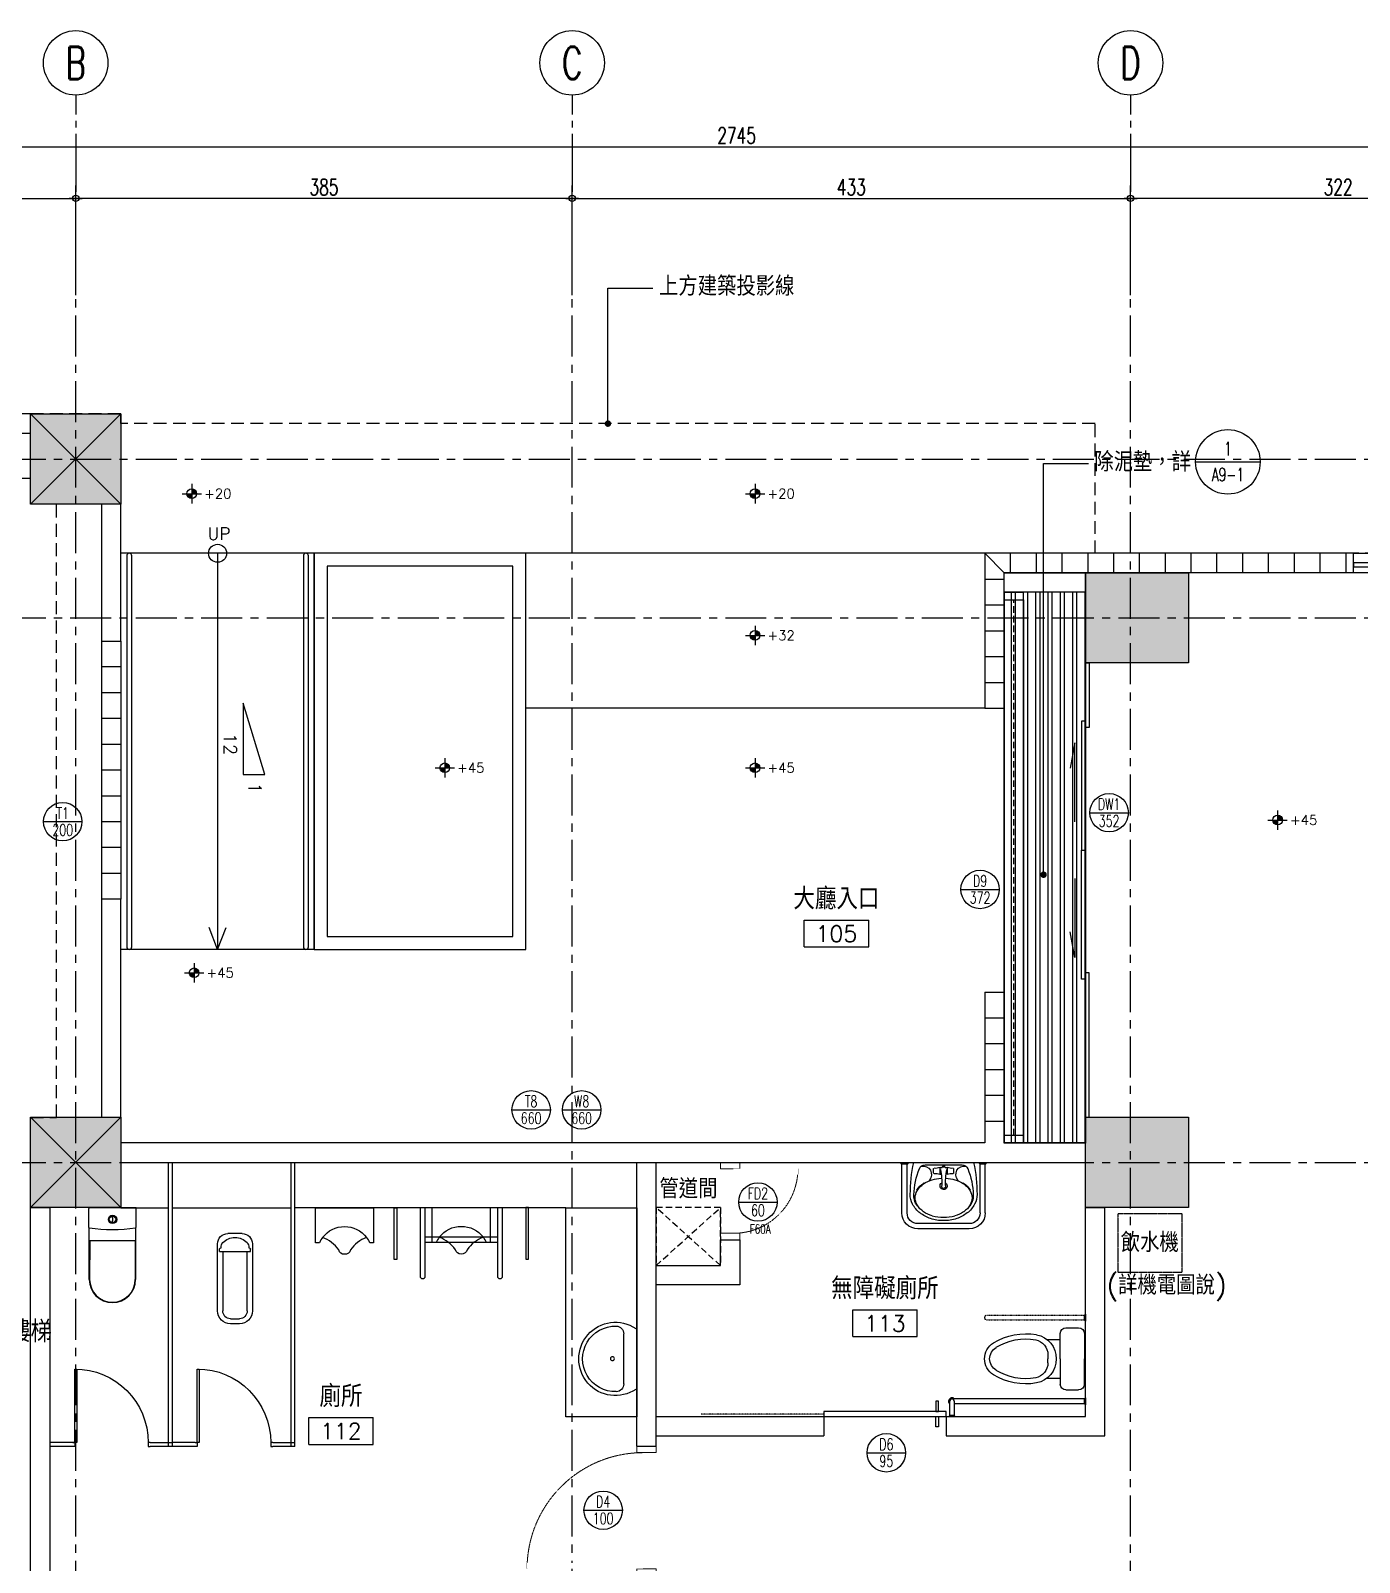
# Model space of a CAD drawing. Header units: millimetres. Extents: x -336 to 3195, y -197 to 2037.
# Drawn here: x 825 to 1855, y 850 to 2037 of the extents above; entities that cross this region are included whole.
import ezdxf
from ezdxf.enums import TextEntityAlignment as Align

# ---------------------------------------------------------------- set-up
doc = ezdxf.new("R2010")
doc.units = ezdxf.units.MM
doc.set_wipeout_variables(frame=1)
for name, pattern in [('1', [0.375, 0.25, -0.125]), ('CENTER', [50.8, 31.75, -6.35, 6.35, -6.35]), ('DASHED', [0.75, 0.5, -0.25]), ('HIDDEN', [0.375, 0.25, -0.125])]:
    doc.linetypes.add(name, pattern=pattern)
for name, color, linetype in [('0-50', 7, 'Continuous'), ('COR', 1, 'Continuous'), ('DIM', 9, 'Continuous'), ('DIM(高程)-50', 2, 'Continuous'), ('DIM1', 3, 'Continuous'), ('GRID', 8, 'CENTER'), ('HATCH', 253, 'Continuous'), ('HATCH_COL', 253, 'Continuous'), ('HID', 5, 'HIDDEN'), ('OPEN', 4, 'Continuous'), ('OTHER', 4, 'Continuous'), ('S-DOOR', 4, 'Continuous'), ('STAIR', 4, 'Continuous'), ('TEXT', 4, 'Continuous'), ('TEXT-50', 3, 'Continuous'), ('TOIL', 6, 'Continuous'), ('WALL', 2, 'Continuous'), ('WALL3', 4, 'Continuous'), ('空間名稱-50', 3, 'Continuous'), ('窗編文字', 11, 'Continuous')]:
    doc.layers.add(name, color=color, linetype=linetype)
doc.layers.add('A-DOOR', color=2, linetype='Continuous', lineweight=9)
doc.styles.add('AEH', font='romans', dxfattribs={"width": 0.67, "bigfont": 'china'})
doc.styles.add('C1', font='simplex.shx', dxfattribs={"width": 0.7, "bigfont": 'chineset.shx'})
doc.styles.add('CHINA', font='SIMPLEX.shx', dxfattribs={"width": 0.8, "bigfont": 'chineset.shx'})
doc.styles.add('CHINESET', font='simplex.shx', dxfattribs={"bigfont": 'CHINESET.shx'})
doc.styles.get("Standard").update_dxf_attribs({"font": 'arial.ttf'})
doc.styles.add('尺寸', font='simplex.shx', dxfattribs={"width": 0.8, "bigfont": 'china.shx'})
doc.dimstyles.new('DIMCC-50', dxfattribs={"dimscale": 50, "dimtxt": 0.25, "dimasz": 0.1, "dimexe": 0.1, "dimexo": 0.1, "dimgap": 0.05, "dimtad": 1, "dimrnd": 1e-05, "dimdsep": 46, "dimtxsty": 'C1', "dimblk1": 'Cir', "dimblk2": 'Cir', "dimsah": 1, "dimcen": 0.5, "dimclrd": 256, "dimclre": 256, "dimclrt": 2, "dimadec": 0, "dimazin": 0, "dimtfac": 1, "dimtix": 1, "dimtmove": 2, "dimatfit": 3, "dimldrblk": 'DOT', "dimfxl": 1, "dimtolj": 1, "dimtzin": 0, "dimarcsym": 0})

# ---------------------------------------------------------------- blocks, each defined once
blk = doc.blocks.new('_LCol001U')
for p, q in [((0, 1.5), (0, 1.2)), ((0, 1.1), (0, 1)), ((0, 0.9), (0, 0))]:
    blk.add_line(p, q)
blk.add_circle((0, 2), 0.5)
at = {"style": 'C1', "width": 0.7}
blk.add_attdef('GRID', text='', height=0.5, dxfattribs=at).set_placement((0, 2), align=Align.MIDDLE)
blk = doc.blocks.new('Cir')
blk.add_line((-1, 0), (1, 0))
blk.add_circle((0, 0), 0.5)
blk = doc.blocks.new('*D30')
at = {"layer": 'DefPoints', "color": 0, "transparency": 16777216}
for p in [(860, 202.1), (0, 122.1), (860, 122.1)]:
    blk.add_point(p, dxfattribs=at)
at = {"layer": 'DIM1', "lineweight": -2, "transparency": 16777216}
for p, q in [((0, 127.1), (0, 207.1)), ((5, 202.1), (855, 202.1)), ((860, 127.1), (860, 207.1))]:
    blk.add_line(p, q, dxfattribs=at)
at = {"layer": 'DIM1', "lineweight": -2, "transparency": 16777216, "xscale": 5, "yscale": 5, "zscale": 5, "rotation": 180}
blk.add_blockref('Cir', (0, 202.1), dxfattribs=at)
at = {"layer": 'DIM1', "lineweight": -2, "transparency": 16777216, "xscale": 5, "yscale": 5, "zscale": 5}
blk.add_blockref('Cir', (860, 202.1), dxfattribs=at)
at = {"layer": 'DIM1', "color": 2, "transparency": 16777216, "insert": (430, 210.8), "char_height": 12.5, "attachment_point": 5, "style": 'C1'}
blk.add_mtext('\\A1;860', dxfattribs=at)
blk = doc.blocks.new('_Dot')
at = {"color": 0, "linetype": 'ByBlock', "lineweight": -2}
blk.add_line((-0.5, 0), (-1, 0), dxfattribs=at)
at = {"color": 0, "linetype": 'ByBlock', "const_width": 0.5}
blk.add_lwpolyline([(-0.25, 0, 1), (0.25, 0, 1)], format="xyb", close=True, dxfattribs=at)
blk = doc.blocks.new('*D31')
at = {"layer": 'DefPoints', "color": 0, "transparency": 16777216}
for p in [(860, 202.1), (860, 122.1), (1245, 122.1)]:
    blk.add_point(p, dxfattribs=at)
at = {"layer": 'DIM1', "lineweight": -2, "transparency": 16777216}
for p, q in [((860, 127.1), (860, 207.1)), ((1240, 202.1), (865, 202.1)), ((1245, 127.1), (1245, 207.1))]:
    blk.add_line(p, q, dxfattribs=at)
at = {"layer": 'DIM1', "lineweight": -2, "transparency": 16777216, "xscale": 5, "yscale": 5, "zscale": 5}
for p, rotation in [((860, 202.1), 179.9999999999989), ((1245, 202.1), 359.9999999999989)]:
    blk.add_blockref('Cir', p, dxfattribs=dict(at, rotation=rotation))
at = {"layer": 'DIM1', "color": 2, "transparency": 16777216, "insert": (1052.5, 210.8), "char_height": 12.5, "attachment_point": 5, "style": 'C1'}
blk.add_mtext('\\A1;385', dxfattribs=at)
blk = doc.blocks.new('*D32')
at = {"layer": 'DefPoints', "color": 0, "transparency": 16777216}
for p in [(1678, 202.1), (1245, 122.1), (1678, 122.1)]:
    blk.add_point(p, dxfattribs=at)
at = {"layer": 'DIM1', "lineweight": -2, "transparency": 16777216}
for p, q in [((1245, 127.1), (1245, 207.1)), ((1250, 202.1), (1673, 202.1)), ((1678, 127.1), (1678, 207.1))]:
    blk.add_line(p, q, dxfattribs=at)
at = {"layer": 'DIM1', "lineweight": -2, "transparency": 16777216, "xscale": 5, "yscale": 5, "zscale": 5, "rotation": 180}
blk.add_blockref('Cir', (1245, 202.1), dxfattribs=at)
at = {"layer": 'DIM1', "lineweight": -2, "transparency": 16777216, "xscale": 5, "yscale": 5, "zscale": 5}
blk.add_blockref('Cir', (1678, 202.1), dxfattribs=at)
at = {"layer": 'DIM1', "color": 2, "transparency": 16777216, "insert": (1461.5, 210.8), "char_height": 12.5, "attachment_point": 5, "style": 'C1'}
blk.add_mtext('\\A1;433', dxfattribs=at)
blk = doc.blocks.new('*D33')
at = {"layer": 'DefPoints', "color": 0, "transparency": 16777216}
for p in [(1678, 202.1), (1678, 122.1), (2000, 122.1)]:
    blk.add_point(p, dxfattribs=at)
at = {"layer": 'DIM1', "lineweight": -2, "transparency": 16777216}
for p, q in [((1678, 127.1), (1678, 207.1)), ((1995, 202.1), (1683, 202.1)), ((2000, 127.1), (2000, 207.1))]:
    blk.add_line(p, q, dxfattribs=at)
at = {"layer": 'DIM1', "lineweight": -2, "transparency": 16777216, "xscale": 5, "yscale": 5, "zscale": 5}
for p, rotation in [((1678, 202.1), 179.9999999999987), ((2000, 202.1), 359.9999999999987)]:
    blk.add_blockref('Cir', p, dxfattribs=dict(at, rotation=rotation))
at = {"layer": 'DIM1', "color": 2, "transparency": 16777216, "insert": (1839, 210.8), "char_height": 12.5, "attachment_point": 5, "style": 'C1'}
blk.add_mtext('\\A1;322', dxfattribs=at)
blk = doc.blocks.new('*D35')
at = {"layer": 'DefPoints', "color": 0, "transparency": 16777216}
for p in [(2745, 242.1), (0, 162.1), (2745, 162.1)]:
    blk.add_point(p, dxfattribs=at)
at = {"layer": 'DIM1', "lineweight": -2, "transparency": 16777216}
for p, q in [((0, 167.1), (0, 247.1)), ((5, 242.1), (2740, 242.1)), ((2745, 167.1), (2745, 247.1))]:
    blk.add_line(p, q, dxfattribs=at)
at = {"layer": 'DIM1', "lineweight": -2, "transparency": 16777216, "xscale": 5, "yscale": 5, "zscale": 5, "rotation": 180}
blk.add_blockref('Cir', (0, 242.1), dxfattribs=at)
at = {"layer": 'DIM1', "lineweight": -2, "transparency": 16777216, "xscale": 5, "yscale": 5, "zscale": 5}
blk.add_blockref('Cir', (2745, 242.1), dxfattribs=at)
at = {"layer": 'DIM1', "color": 2, "transparency": 16777216, "insert": (1372.5, 250.8), "char_height": 12.5, "attachment_point": 5, "style": 'C1'}
blk.add_mtext('\\A1;2745', dxfattribs=at)
blk = doc.blocks.new('*U23')
at = {"color": 4}
blk.add_wipeout([(0, -15), (100, -15), (100, 0), (0, 0)], dxfattribs=at)
for points in [[(0, -15), (0, 0), (5, 0), (5, -15)], [(95, -15), (95, 0), (100, 0), (100, -15)]]:
    blk.add_lwpolyline(points, close=True)
at = {"color": 4, "linetype": 'HIDDEN'}
blk.add_arc((5, -5), 90, 360, 90, dxfattribs=at)
blk.add_wipeout([(5, -5), (5, 85), (9.5, 85), (9.5, -5)])
blk = doc.blocks.new('_LOPN002')
blk.add_line((1557.9, -266762.5), (1607.9, -266762.5))
blk.add_circle((1582.9, -266762.5), 25)
at = {"layer": '窗編文字', "style": '尺寸', "width": 0.7}
for tag, height, p in [('U', 15, (1582.9, -266751.4)), ('D', 15, (1582.9, -266773.3)), ('60A', 12, (1621.4, -266777.3))]:
    blk.add_attdef(tag, text='', height=height, dxfattribs=at).set_placement(p, align=Align.MIDDLE)
blk = doc.blocks.new('A$C5A325B22')
at = {"color": 0, "linetype": 'Continuous'}
for p, q in [((0, 58.5), (0, 60)), ((3, 60), (3, 58.5)), ((3, 58.5), (0, 58.5)), ((3, 1.5), (0, 1.5)), ((0, 1.5), (0, 0)), ((60, 3), (3, 3)), ((3, 3), (3, 1.5)), ((3, 0), (3, 1.5)), ((3, 1.5), (60, 1.5)), ((60, 1.5), (60, 3))]:
    blk.add_line(p, q, dxfattribs=at)
blk.add_arc((3, 1.5), 57, 360, 90, dxfattribs=at)
blk = doc.blocks.new('PWSH009')
for p, q in [((-22.4, 0), (22.4, 0)), ((-19.4, -10), (19.4, -10))]:
    blk.add_line(p, q)
blk.add_circle((0.2, -18.8), 1.5)
for centre, radius, start, end in [((-22.4, -1.5), 1.5, 90, 146.1556), ((22.4, -1.5), 1.5, 33.8444, 90), ((0, -16.5), 28.4, 146.1556, 33.8444), ((-19.4, -16), 6, 90, 178.5361), ((19.4, -16), 6, 1.4639, 90), ((0, -16.5), 25.4, 178.5361, 1.4639)]:
    blk.add_arc(centre, radius, start, end)
blk = doc.blocks.new('PURN001')
blk.add_lwpolyline([(17.1, -22.9, -0.055232), (19.5, -27), (22.5, -27), (22.5, 0), (-22.5, 0), (-22.5, -27), (-19.5, -27, -0.055232), (-17.1, -22.9, -0.146751), (-4.5, -32.6, 0.381008), (0, -36, 0.381008), (4.5, -32.6, -0.146751), (17.1, -22.9, -0.146751)], format="xyb")
blk.add_arc((0, -36), 21.5, 37.4205, 142.5795)
blk = doc.blocks.new('PCOM002')
for p, q in [((-5.5, 0), (5.5, 0)), ((-13.5, -8), (-13.5, -60)), ((-10.8, -11), (-10.8, -11)), ((10.8, -11), (10.8, -11)), ((13.5, -60), (13.5, -8)), ((-12, -14), (-12, -12.2)), ((12, -14), (-12, -14)), ((-9.5, -60), (-9.5, -14)), ((9.5, -14), (9.5, -60)), ((12, -14), (12, -12.2)), ((3.5, -66), (-3.5, -66)), ((-3.5, -70), (3.5, -70))]:
    blk.add_line(p, q)
for centre, radius, start, end in [((-5.5, -8), 8, 90, 180), ((-10.8, -12.2), 1.2, 90, 180), ((-5.8, -10.5), 5, 136.1257, 185.7103), ((0, -16.1), 13.1, 43.8743, 136.1257), ((5.5, -8), 8, 0, 90), ((5.8, -10.5), 5, 354.2897, 43.8743), ((10.8, -12.2), 1.2, 0, 90), ((-3.5, -60), 10, 180, 270), ((-3.5, -60), 6, 180, 270), ((3.5, -60), 6, 270, 0), ((3.5, -60), 10, 270, 0)]:
    blk.add_arc(centre, radius, start, end)
blk = doc.blocks.new('馬桶')
at = {"linetype": 'Continuous'}
for p, q in [((298214.2, 4180.9), (298214.2, 4220.9)), ((298214.5, 4190.7), (298214.5, 4220.9)), ((298249.8, 4190.7), (298249.9, 4220.9)), ((298250.2, 4220.9), (298250.1, 4180.9)), ((298249.8, 4190.7), (298214.5, 4190.7)), ((298213.7, 4180.4), (298213.7, 4165.9)), ((298250.6, 4180.4), (298250.6, 4165.9)), ((298214.2, 4165.4), (298250.1, 4165.4))]:
    blk.add_line(p, q, dxfattribs=at)
for radius in [3.25, 2.6, 2.5]:
    blk.add_circle((298232.1, 4174.4), radius, dxfattribs=at)
for centre, radius, start, end in [((298232.2, 4220.9), 18, 0, 180), ((298232.2, 4220.9), 17.7, 0, 180), ((298214.3, 4180.4), 0.585, 98.3397, 180.4796), ((298232.2, 4067.5), 114.8, 80.9936, 99.0058), ((298250.1, 4180.4), 0.584, 359.5082, 81.6921), ((298234.1, 4174.4), 2.3, 109.0986, 250.9014), ((298214.2, 4165.9), 0.5, 180, 270), ((298250.1, 4165.9), 0.5, 270, 0)]:
    blk.add_arc(centre, radius, start, end, dxfattribs=at)
blk = doc.blocks.new('無障礙推門')
at = {"linetype": 'HIDDEN', "ltscale": 0.01}
blk.add_line((-95, -1.8), (-190, -1.8), dxfattribs=at)
for points in [[(0, 0), (0, -4), (-95, -4), (-95, 0)], [(-6, 0), (-6, 8), (-8, 8), (-8, 0)], [(-6, -4), (-6, -12), (-8, -12), (-8, -4)]]:
    blk.add_lwpolyline(points, close=True)
blk = doc.blocks.new('PCOM004')
for p, q in [((-19.6, 0), (0, 0)), ((19.6, 0), (0, 0)), ((-24.1, -14.3), (-24.1, -4.5)), ((24.1, -14.3), (24.1, -4.5)), ((0, -18.7), (-19.6, -18.7)), ((-15.1, -28.9), (-15.1, -18.7)), ((0, -18.7), (19.6, -18.7)), ((15.1, -28.9), (15.1, -18.7)), ((-3.1, -28.3), (0, -28.3)), ((3.1, -28.3), (0, -28.3))]:
    blk.add_line(p, q)
for centre, radius, start, end in [((-19.6, -4.5), 4.46, 90, 180), ((19.6, -4.5), 4.46, 0, 90), ((-19.6, -14.3), 4.46, 180, 270), ((-0.8, -40.1), 18.1, 87.4882, 170.5457), ((0.8, -40.1), 18.1, 9.4543, 92.5118), ((19.6, -14.3), 4.46, 270, 0), ((-2.9, -40.5), 12.2, 91.1007, 167.0144), ((2.9, -40.5), 12.2, 12.9856, 88.8993), ((29.8, -45.2), 49.2, 170.5457, 210.9616), ((29.8, -45.2), 45.2, 170.5457, 210.9616), ((-29.8, -45.2), 45.2, 329.0384, 9.4543), ((-29.8, -45.2), 49.2, 329.0384, 9.4543), ((0.1, -63), 14.5, 210.9616, 269.7798), ((0.1, -63), 10.5, 210.9616, 269.7798), ((-0.1, -63), 10.5, 270.2202, 329.0384), ((-0.1, -63), 14.5, 270.2202, 329.0384)]:
    blk.add_arc(centre, radius, start, end)
blk = doc.blocks.new('無障礙馬桶')
for p, q in [((296900.9, 5787.9), (296899.9, 5788.8)), ((296899.9, 5788.8), (296899.9, 5783.3)), ((296900.9, 5784.3), (296899.9, 5783.3)), ((296900.9, 5787.9), (296900.9, 5784.3)), ((296900.9, 5723.1), (296899.9, 5724)), ((296899.9, 5724), (296899.9, 5718.5)), ((296900.9, 5723.1), (296900.9, 5719.5)), ((296900.9, 5723.1), (297003.4, 5723.1)), ((296900.9, 5719.5), (296899.9, 5718.5)), ((297001.6, 5719.5), (296900.9, 5719.5)), ((297001.6, 5710.3), (297000.7, 5709.3)), ((297001.6, 5721.3), (297001.6, 5710.3)), ((297001.6, 5710.3), (297005.2, 5710.3)), ((297005.2, 5710.3), (297005.2, 5721.3)), ((297005.2, 5710.3), (297006.2, 5709.3)), ((297000.7, 5709.3), (297006.2, 5709.3))]:
    blk.add_line(p, q)
at = {"linetype": 'HIDDEN', "ltscale": 0.01}
for p, q in [((296900.9, 5787.9), (296976.4, 5787.9)), ((296976.4, 5784.3), (296900.9, 5784.3))]:
    blk.add_line(p, q, dxfattribs=at)
at = {"linetype": 'HIDDEN', "ltscale": 0.01, "extrusion": (0, 0, -1)}
blk.add_ellipse((296976.4, 5786.1), major_axis=(-1.27, 1.27), ratio=1, start_param=0.785398, end_param=3.926991, dxfattribs=at)
at = {"extrusion": (0, 0, -1)}
for major_axis, start_param, end_param in [((1.91, 1.91), 4.656718, 7.798311), ((1.27, 1.27), 3.926991, 7.068583), ((-1.91, 1.91), 4.656718, 4.768059), ((-1.91, 1.91), 3.085922, 3.197263)]:
    blk.add_ellipse((297003.4, 5721.3), major_axis=major_axis, ratio=1, start_param=start_param, end_param=end_param, dxfattribs=at)
at = {"rotation": 90}
blk.add_blockref('PCOM004', (296900.7, 5754.2), dxfattribs=at)
blk = doc.blocks.new('無障礙洗臉盆')
for p, q in [((297173.1, 5765.5), (297138.9, 5765.5)), ((297173.1, 5762), (297138.9, 5762)), ((297128.2, 5754.8), (297128.2, 5722.3)), ((297131.7, 5754.8), (297131.7, 5722.3)), ((297180.3, 5754.8), (297180.3, 5722.3)), ((297183.8, 5754.8), (297183.8, 5722.3)), ((297128.2, 5722.3), (297127.3, 5721.3)), ((297127.3, 5721.3), (297132.7, 5721.3)), ((297131.7, 5722.3), (297128.2, 5722.3)), ((297132.7, 5721.3), (297131.7, 5722.3)), ((297136, 5721.3), (297176, 5721.3)), ((297143.7, 5722.8), (297168.3, 5722.8)), ((297155.3, 5724), (297155.5, 5723.5)), ((297156.5, 5723.5), (297156.7, 5724)), ((297180.3, 5722.3), (297179.3, 5721.3)), ((297179.3, 5721.3), (297184.7, 5721.3)), ((297183.8, 5722.3), (297180.3, 5722.3)), ((297184.7, 5721.3), (297183.8, 5722.3))]:
    blk.add_line(p, q)
at = {"flags": 128}
for points in [[(297153.6, 5724.6), (297153.6, 5729.1), (297154.4, 5729.1)], [(297158.4, 5724.6), (297158.4, 5729.1), (297157.6, 5729.1)]]:
    blk.add_lwpolyline(points, dxfattribs=at)
blk.add_circle((297156, 5723.9), 0.25)
for centre, radius, start, end in [((297138.9, 5754.8), 10.7, 90, 180), ((297138.9, 5754.8), 7.2, 90, 180), ((297154.3, 5737), 22.7, 108.0133, 128.1336), ((297154, 5737.6), 20, 106.0009, 124.6952), ((297156, 5731.7), 28.3, 90, 108.0133), ((297156, 5730.7), 27.3, 90, 106.0009), ((297156, 5731.7), 28.3, 71.9867, 90), ((297156, 5730.7), 27.3, 73.9991, 90), ((297158, 5737.6), 20, 55.3048, 73.9991), ((297157.7, 5737), 22.7, 51.8664, 71.9867), ((297173.1, 5754.8), 10.7, 0, 90), ((297173.1, 5754.8), 7.2, 0, 90), ((297147.6, 5742.5), 13.9, 152.1826, 180), ((297151.6, 5740.4), 18.4, 128.1336, 152.1826), ((297146.2, 5743.7), 9.99, 133.9075, 184.27), ((297146.3, 5744.8), 9.25, 149.1076, 180), ((297151, 5742), 14.7, 124.6952, 149.1076), ((297161.1, 5742), 14.7, 30.8924, 55.3048), ((297160.4, 5740.4), 18.4, 27.8174, 51.8664), ((297165.8, 5743.7), 9.99, 355.73, 46.0925), ((297165.7, 5744.8), 9.25, 0, 30.8924), ((297164.4, 5742.5), 13.9, 0, 27.8174), ((297233.4, 5742.5), 99.6, 180.0007, 192.3097), ((297186.9, 5744.3), 50.7, 181.5735, 201.9413), ((297146.3, 5744.8), 9.25, 180, 210.8924), ((297151, 5747.2), 14.8, 210.3102, 236.0626), ((297151, 5747.6), 14.7, 210.8924, 235.3048), ((297156, 5736.9), 2.37, 302.0036, 239.6237), ((297112.9, 5734.4), 41.9, 348.184, 4.096), ((297156, 5737.2), 1.34, 7.1859, 172.8141), ((297200.1, 5734.4), 42.8, 175.9849, 191.5392), ((297161, 5747.2), 14.8, 303.9374, 329.6898), ((297161.1, 5747.6), 14.7, 304.6952, 329.1076), ((297125.1, 5744.3), 50.7, 338.0587, 358.4265), ((297165.7, 5744.8), 9.25, 329.1076, 0), ((297078.7, 5742.5), 99.6, 347.6903, 359.9993), ((297142.3, 5729.2), 5.64, 258.9767, 41.4657), ((297154, 5752), 20, 235.3048, 253.9991), ((297142.9, 5735.1), 0.25, 226.8429, 56.7001), ((297146.7, 5733.1), 0.25, 68.8082, 221.4657), ((297156, 5759), 27.3, 253.9991, 266.4788), ((297157.7, 5726.8), 8.5, 169.5994, 190.4343), ((297149.6, 5728.3), 0.25, 92.2026, 167.6542), ((297150.7, 5735.3), 6.82, 260.8948, 295.0137), ((297156, 5759), 27.3, 273.5212, 286.0009), ((297161.3, 5735.3), 6.82, 244.9863, 279.1052), ((297162.4, 5728.3), 0.25, 12.3458, 87.7974), ((297154.2, 5726.8), 8.5, 349.5657, 10.4006), ((297158, 5752), 20, 286.0009, 304.6952), ((297169.8, 5729.2), 5.64, 138.5343, 281.0233), ((297165.3, 5733.1), 0.25, 318.5343, 111.1918), ((297169.1, 5735.1), 0.25, 123.2999, 313.1571), ((297143.7, 5727), 4.16, 201.9413, 270), ((297149.6, 5725.4), 0.25, 192.3554, 267.891), ((297150.7, 5718.1), 7.09, 65.5374, 98.7743), ((297156, 5759.6), 35.1, 266.1424, 268.5758), ((297152.5, 5723.1), 2.92, 17.29, 35.8608), ((297156, 5723.8), 0.601, 214.3688, 325.6312), ((297159.5, 5723.1), 2.92, 144.1392, 162.71), ((297156, 5759.6), 35.1, 271.5625, 273.8576), ((297161.3, 5718.1), 7.09, 81.2257, 114.4626), ((297162.4, 5725.4), 0.25, 272.109, 347.6446), ((297168.3, 5727), 4.16, 270, 338.0587)]:
    blk.add_arc(centre, radius, start, end)
blk = doc.blocks.new('*U24')
for points in [[(0, -15), (0, 0), (5, 0), (5, -15)], [(55, -15), (55, 0), (60, 0), (60, -15)]]:
    blk.add_lwpolyline(points, close=True)
at = {"color": 4, "linetype": 'HIDDEN'}
blk.add_arc((5, -5), 50, 360, 90, dxfattribs=at)
blk.add_wipeout([(5, -5), (5, 45), (9.5, 45), (9.5, -5)])
blk = doc.blocks.new('90W')
at = {"layer": 'OPEN'}
for p, q in [((32669.8, 23427.8), (32757.8, 23427.8)), ((32669.8, 23412.8), (32757.8, 23412.8))]:
    blk.add_line(p, q, dxfattribs=at)
for points in [[(32663.8, 23427.8), (32669.8, 23427.8), (32669.8, 23412.8), (32663.8, 23412.8)], [(32669.8, 23423.3), (32757.8, 23423.3), (32757.8, 23420.3), (32669.8, 23420.3)], [(32763.8, 23427.8), (32757.8, 23427.8), (32757.8, 23412.8), (32763.8, 23412.8)]]:
    blk.add_lwpolyline(points, close=True, dxfattribs=at)
blk = doc.blocks.new('SUBD_1')
blk.add_line((-0.5, 0), (0.5, 0))
blk.add_circle((0, 0), 0.5)
at = {"flags": 8}
for tag, p in [('SUBDRAW', (0, 0.1)), ('DRAWING', (0, -0.3))]:
    blk.add_attdef(tag, text='', height=0.167, dxfattribs=at).set_placement(p, align=Align.CENTER)
blk = doc.blocks.new('_LRNO001')
for p, q in [((-0.5, 0.212), (0.5, 0.212)), ((-0.5, -0.204), (-0.5, 0.212)), ((0.5, -0.204), (0.5, 0.212)), ((-0.5, -0.204), (0.5, -0.204))]:
    blk.add_line(p, q)
at = {"style": 'C1'}
blk.add_attdef('NAME', text='', height=0.192, dxfattribs=at).set_placement((0, 0.22, -0.353), align=Align.BOTTOM_CENTER)
blk.add_attdef('NO', text='', height=0.231, dxfattribs=at).set_placement((0, 0, -0.192), align=Align.MIDDLE)
blk = doc.blocks.new('ELE_MK')
for p, q in [((-1, 0), (1, 0)), ((0, 1), (0, -1))]:
    blk.add_line(p, q)
at = {"const_width": 0.5}
for points in [[(0, -0.25, -0.414214), (-0.25, 0, -1)], [(0, 0.25, -0.414214), (0.25, 0, -1)]]:
    blk.add_lwpolyline(points, format="xyb", dxfattribs=at)
blk.add_circle((0, 0), 0.5)
at = {"style": 'AEH', "width": 0.67, "flags": 12}
blk.add_attdef('ELETAG', text='', height=0.667, dxfattribs=at).set_placement((1.15, 0), align=Align.MIDDLE_LEFT)
blk = doc.blocks.new('A$Cf1c4574d')
at = {"layer": 'GRID', "linetype": 'CENTER'}
for p, q in [((860, -1901.698), (860, 212.089)), ((1245, -1901.698), (1245, 212.089)), ((1678, -1901.698), (1678, 212.089)), ((-211.007, 0), (3195.306, 0)), ((-211.007, -123), (3195.306, -123)), ((-211.007, -545), (3195.306, -545))]:
    blk.add_line(p, q, dxfattribs=at)
at = {"layer": 'TEXT', "xscale": 50, "yscale": 50, "zscale": 50}
for p, values in [((860, 207.089), {'GRID': 'B'}), ((1245, 207.089), {'GRID': 'C'}), ((1678, 207.089), {'GRID': 'D'})]:
    blk.add_blockref('_LCol001U', p, dxfattribs=at).add_auto_attribs(values)
at = {"layer": 'DIM1'}
for p1, p2, distance, picture, middle in [((0, 162.089), (2745, 162.089), 80, '*D35', (1372.5, 250.839)), ((0, 122.089), (860, 122.089), 80, '*D30', (430, 210.839)), ((1245, 122.089), (860, 122.089), -80, '*D31', (1052.5, 210.839)), ((1245, 122.089), (1678, 122.089), 80, '*D32', (1461.5, 210.839)), ((2000, 122.089), (1678, 122.089), -80, '*D33', (1839, 210.839))]:
    dim = blk.add_aligned_dim(p1=p1, p2=p2, distance=distance, dimstyle='DIMCC-50', dxfattribs=at)
    dim.commit()
    dim.dimension.update_dxf_attribs({"geometry": picture, "text_midpoint": middle})

msp = doc.modelspace()

# ---------------------------------------------------------------- hatches: boundary and pattern name
at = {"layer": 'HATCH'}
h = msp.add_hatch(dxfattribs=at)
h.set_pattern_fill('ANSI32', color=256, angle=45)
h.set_pattern_definition([(90, (-32142.462, -33415.024), (-9.525, 0), []), (90, (-32139.287, -33411.849), (-9.525, 0), [])])
h.paths.add_polyline_path([(1643.021, 1602), (1580.021, 1602), (1580.021, 1174.828), (1643.021, 1174.828)])
at = {"layer": 'HATCH_COL'}
h = msp.add_hatch(color=256, dxfattribs=at)
h.dxf.hatch_style = 1
h.paths.add_polyline_path([(-34.979, 1740), (35.021, 1740), (35.021, 1670), (-34.979, 1670)])
h.paths.add_polyline_path([(825.021, 1740), (895.021, 1740), (895.021, 1670), (825.021, 1670)])
h.paths.add_polyline_path([(825.021, 1195), (895.021, 1195), (895.021, 1125), (825.021, 1125)])
h.paths.add_polyline_path([(-34.979, 1195), (35.021, 1195), (35.021, 1125), (-34.979, 1125)])
h.paths.add_polyline_path([(-34.979, 550), (35.021, 550), (35.021, 480), (-34.979, 480)])
h.paths.add_polyline_path([(825.021, 550), (895.021, 550), (895.021, 480), (825.021, 480)])
h.paths.add_polyline_path([(1210.021, 550), (1280.021, 550), (1280.021, 480), (1210.021, 480)])
h.paths.add_polyline_path([(1210.021, 35), (1280.021, 35), (1280.021, -35), (1210.021, -35)])
h.paths.add_polyline_path([(1643.021, 25), (1713.021, 25), (1713.021, -35), (1643.021, -35)])
h.paths.add_polyline_path([(1965.021, 35), (2035.021, 35), (2035.021, -35), (1965.021, -35)])
h.paths.add_polyline_path([(1643.021, 550), (1713.021, 550), (1713.021, 480), (1643.021, 480)])
h.paths.add_polyline_path([(1965.021, 550), (2035.021, 550), (2035.021, 480), (1965.021, 480)])
h.paths.add_polyline_path([(1643.021, 1195), (1723.021, 1195), (1723.021, 1125), (1643.021, 1125)])
h.paths.add_polyline_path([(1643.021, 1617), (1723.021, 1617), (1723.021, 1547), (1643.021, 1547)])
h.paths.add_polyline_path([(2700.021, 1617), (2780.021, 1617), (2780.021, 1547), (2700.021, 1547)])
h.paths.add_polyline_path([(2700.021, 1195), (2780.021, 1195), (2780.021, 1125), (2700.021, 1125)])
h.paths.add_polyline_path([(2710.021, 550), (2780.021, 550), (2780.021, 450), (2710.021, 450)])
h.paths.add_polyline_path([(2710.021, 65), (2780.021, 65), (2780.021, -35), (2710.021, -35)])

# ---------------------------------------------------------------- linework, layer by layer
at = {"color": 4, "linetype": '1'}
msp.add_lwpolyline([(1718.021, 1120), (1668.021, 1120), (1668.021, 1075), (1718.021, 1075)], close=True, dxfattribs=at)
at = {"layer": 'COR'}
for points in [[(825.021, 1740), (895.021, 1740), (895.021, 1670), (825.021, 1670)], [(1643.021, 1617), (1723.021, 1617), (1723.021, 1547), (1643.021, 1547)], [(825.021, 1195), (895.021, 1195), (895.021, 1125), (825.021, 1125)], [(1643.021, 1195), (1723.021, 1195), (1723.021, 1125), (1643.021, 1125)]]:
    msp.add_lwpolyline(points, close=True, dxfattribs=at)
at = {"layer": 'DefPoints'}
for p, q in [((825.021, 1740), (895.021, 1670)), ((895.021, 1740), (825.021, 1670)), ((825.021, 1195), (895.021, 1125)), ((895.021, 1195), (825.021, 1125))]:
    msp.add_line(p, q, dxfattribs=at)
at = {"layer": 'DIM'}
for p, q in [((970.021, 1632), (970.022, 1325)), ((1634.779, 1485.252), (1631.12, 1465.405)), ((1634.779, 1423.903), (1634.779, 1485.252)), ((1634.779, 1380.097), (1634.779, 1318.748)), ((970.022, 1325), (963.475, 1341.932)), ((970.022, 1325), (976.569, 1341.932)), ((1634.779, 1318.748), (1631.12, 1338.595))]:
    msp.add_line(p, q, dxfattribs=at)
msp.add_lwpolyline([(989.94, 1460.684), (1006.617, 1460.684), (989.94, 1515.751)], close=True, dxfattribs=at)
msp.add_circle((970.021, 1632), 6.973, dxfattribs=at)
at = {"layer": 'HATCH'}
msp.add_lwpolyline([(1580.021, 1617), (1643.021, 1617), (1643.021, 1174.828), (1580.021, 1174.828)], close=True, dxfattribs=at)
at = {"layer": 'HID', "linetype": 'DASHED', "ltscale": 20}
for points in [[(-35.016, 1740), (-35.016, 480), (1209.984, 480), (1209.984, -35), (3050, -35), (3050, 1554.5), (2845.021, 1554.5), (2845.021, 1632), (1650.442, 1632), (1650.442, 1732.5), (894.984, 1732.5), (894.984, 1740)], [(14.996, 1669.989), (14.996, 1194.816), (34.996, 1194.816), (34.996, 1124.816), (14.996, 1124.816), (14.996, 549.989), (34.996, 549.989), (34.996, 529.989), (824.996, 529.989), (824.996, 1194.816), (845.031, 1194.813), (845.031, 1669.989), (824.996, 1669.989), (824.996, 1689.989), (34.996, 1689.989), (34.996, 1669.989), (14.996, 1669.989)]]:
    msp.add_lwpolyline(points, close=True, dxfattribs=at)
at = {"layer": 'OPEN'}
for p, q in [((1580.021, 1617), (1565.021, 1632)), ((1585.021, 1617), (1585.021, 1632)), ((1605.021, 1617), (1605.021, 1632)), ((1625.021, 1617), (1625.021, 1632)), ((1645.021, 1617), (1645.021, 1632)), ((1665.021, 1617), (1665.021, 1632)), ((1685.021, 1617), (1685.021, 1632)), ((1705.021, 1617), (1705.021, 1632)), ((1725.021, 1617), (1725.021, 1632)), ((1745.021, 1617), (1745.021, 1632)), ((1765.021, 1617), (1765.021, 1632)), ((1785.021, 1617), (1785.021, 1632)), ((1805.021, 1617), (1805.021, 1632)), ((1825.021, 1617), (1825.021, 1632)), ((1565.021, 1612), (1580.021, 1612)), ((1565.021, 1592), (1580.021, 1592)), ((1580.021, 1596), (1580.021, 1181)), ((1595.021, 1596), (1595.021, 1181)), ((1565.021, 1572), (1580.021, 1572)), ((895.021, 1543.919), (880.021, 1543.919)), ((1565.021, 1552), (1580.021, 1552)), ((1565.021, 1532), (1580.021, 1532)), ((895.021, 1523.919), (880.021, 1523.919)), ((895.021, 1503.919), (880.021, 1503.919)), ((895.021, 1483.919), (880.021, 1483.919)), ((895.021, 1463.919), (880.021, 1463.919)), ((895.02, 1443.918), (880.02, 1443.918)), ((895.021, 1423.918), (880.021, 1423.918)), ((895.021, 1403.918), (880.021, 1403.918)), ((895.021, 1383.918), (880.021, 1383.918)), ((1565.021, 1272), (1580.021, 1272)), ((1565.021, 1252), (1580.021, 1252)), ((1565.021, 1232), (1580.021, 1232)), ((1565.021, 1232), (1580.021, 1232)), ((1565.021, 1212), (1580.021, 1212)), ((1565.021, 1192), (1580.021, 1192))]:
    msp.add_line(p, q, dxfattribs=at)
at = {"layer": 'OPEN', "linetype": 'DASHED', "ltscale": 10}
msp.add_line((1587.521, 1181), (1587.521, 1596), dxfattribs=at)
at = {"layer": 'OPEN'}
for points in [[(1580.021, 1602), (1580.021, 1596), (1595.021, 1596), (1595.021, 1602)], [(1643.021, 1547), (1646.021, 1547), (1646.021, 1497), (1643.021, 1497)], [(1643.021, 1502), (1640.021, 1502), (1640.021, 1402), (1643.021, 1402)], [(1643.021, 1302), (1640.021, 1302), (1640.021, 1402), (1643.021, 1402)], [(1646.021, 1307), (1643.021, 1307), (1643.021, 1195), (1646.021, 1195)], [(1580.021, 1175), (1580.021, 1181), (1595.021, 1181), (1595.021, 1175)]]:
    msp.add_lwpolyline(points, close=True, dxfattribs=at)
at = {"layer": 'OTHER', "color": 4, "ltscale": 10}
for p, q in [((1209.021, 1632), (1045.021, 1632)), ((1045.021, 1632), (1045.021, 1325)), ((1209.021, 1325), (1209.021, 1632)), ((1199.021, 1622), (1055.021, 1622)), ((1055.021, 1622), (1055.021, 1335)), ((1199.021, 1335), (1199.021, 1622)), ((1565.021, 1512), (1209.021, 1512)), ((1055.021, 1335), (1199.021, 1335)), ((1045.021, 1325), (1209.021, 1325))]:
    msp.add_line(p, q, dxfattribs=at)
at = {"layer": 'STAIR'}
for p, q in [((1565.021, 1632), (895.021, 1632)), ((1045.021, 1325), (1045.021, 1632)), ((1045.021, 1325), (895.021, 1325))]:
    msp.add_line(p, q, dxfattribs=at)
for points in [[(899.521, 1630), (899.521, 1327, 1), (903.521, 1327), (903.521, 1630, 1)], [(1036.521, 1630), (1036.521, 1327, 1), (1040.521, 1327), (1040.521, 1630, 1)]]:
    msp.add_lwpolyline(points, format="xyb", close=True, dxfattribs=at)
at = {"layer": 'TOIL'}
for p, q in [((894.999, 1124.827), (931.992, 1124.827)), ((1239.999, 1124.731), (1029.999, 1124.732)), ((1187.016, 1101.905), (1131.016, 1101.905)), ((1187.016, 1097.905), (1131.016, 1097.905)), ((859.242, 942.827), (839.999, 942.827)), ((859.242, 939.827), (839.999, 939.827)), ((917.742, 942.827), (934.992, 942.827)), ((934.992, 939.827), (917.742, 939.827)), ((952.749, 942.827), (934.992, 942.827)), ((952.749, 939.827), (934.992, 939.827)), ((1012.749, 942.827), (1029.999, 942.827)), ((1029.999, 939.827), (1012.749, 939.827))]:
    msp.add_line(p, q, dxfattribs=at)
for points in [[(931.992, 939.827), (931.992, 1159.827)], [(934.992, 939.827), (934.992, 1159.827)], [(1026.999, 939.827), (1026.999, 1159.827)], [(1029.999, 939.827), (1029.999, 1159.827)], [(934.992, 1124.827), (1026.999, 1124.827)]]:
    msp.add_lwpolyline(points, dxfattribs=at)
for points in [[(1109.016, 1124.731), (1109.016, 1084.731), (1107.016, 1084.731), (1107.016, 1124.731)], [(1209.016, 1125), (1209.016, 1085), (1211.016, 1085), (1211.016, 1125)], [(1239.999, 1124.731), (1294.999, 1124.731), (1294.999, 962.827), (1239.999, 962.827)]]:
    msp.add_lwpolyline(points, close=True, dxfattribs=at)
for points in [[(1127.016, 1124.905), (1127.016, 1071.905, 1), (1131.016, 1071.905), (1131.016, 1124.905)], [(1187.016, 1124.905), (1187.016, 1071.905, 1), (1191.016, 1071.905), (1191.016, 1124.905)]]:
    msp.add_lwpolyline(points, format="xyb", dxfattribs=at)
at = {"layer": 'WALL'}
for p, q in [((1295, 940), (1295, 1160)), ((1310.021, 940), (1310.021, 1160)), ((1643.021, 963), (1643.021, 1125)), ((1643.021, 1125), (1658.021, 1125)), ((1658.021, 948), (1658.021, 1125)), ((1310.021, 963), (1440.021, 963)), ((1440.021, 963), (1440.021, 948)), ((1535.021, 963), (1643.021, 963)), ((1535.021, 963), (1535.021, 948)), ((1310.021, 948), (1440.021, 948)), ((1535.021, 948), (1658.021, 948))]:
    msp.add_line(p, q, dxfattribs=at)
for points in [[(725.021, 1725), (825.021, 1725), (825.021, 1740), (725.021, 1740)], [(880.021, 1563.919), (895.021, 1563.919), (895.021, 1670), (880.021, 1670)], [(1580.021, 1617), (1643.021, 1617), (1643.021, 1602), (1580.021, 1602)], [(880.021, 1195), (895.021, 1195), (895.021, 1363.919), (880.021, 1363.919)], [(825.021, 1125), (840.021, 1125), (840.021, 550), (825.021, 550)]]:
    msp.add_lwpolyline(points, close=True, dxfattribs=at)
msp.add_lwpolyline([(1565.021, 1175), (895.021, 1175), (895.021, 1160), (1643.021, 1160), (1643.021, 1175), (1580.021, 1175)], dxfattribs=at)
at = {"layer": 'WALL3'}
for p, q in [((1845.021, 1632), (1565.021, 1632)), ((1845.021, 1632), (1845.021, 1617)), ((1845.021, 1617), (1580.021, 1617)), ((1565.021, 1292), (1565.021, 1175)), ((1565.021, 1292), (1580.021, 1292)), ((1580.021, 1292), (1580.021, 1175))]:
    msp.add_line(p, q, dxfattribs=at)
at = {"layer": 'WALL3', "linetype": 'Continuous'}
for p, q in [((1580.021, 1602), (1595.021, 1602)), ((880.021, 1563.919), (880.021, 1363.919)), ((895.021, 1563.919), (895.021, 1363.919)), ((1580.021, 1175), (1595.021, 1175))]:
    msp.add_line(p, q, dxfattribs=at)
at = {"layer": 'WALL3'}
msp.add_lwpolyline([(1565.021, 1632), (1565.021, 1512), (1580.021, 1512), (1580.021, 1617)], dxfattribs=at)

# ---------------------------------------------------------------- block references
at = {"layer": '0-50'}
msp.add_blockref('A$Cf1c4574d', (0, 1705), dxfattribs=at)
at = {"layer": 'DIM(高程)-50'}
ref = msp.add_blockref('ELE_MK', (949.988, 1678.233), dxfattribs=dict(at, xscale=7.5, yscale=7.5, zscale=7.5))
ref.add_attrib('ELETAG', '+20', dxfattribs={"layer": '0', "height": 7.5, "style": 'C1', "flags": 12}).set_placement((959.55, 1678.233), align=Align.MIDDLE_LEFT)
ref = msp.add_blockref('ELE_MK', (1386.815, 1678.233), dxfattribs=dict(at, xscale=7.5, yscale=7.5, zscale=7.5))
ref.add_attrib('ELETAG', '+20', dxfattribs={"layer": '0', "height": 7.5, "style": 'C1', "flags": 12}).set_placement((1396.378, 1678.233), align=Align.MIDDLE_LEFT)
ref = msp.add_blockref('ELE_MK', (1386.815, 1568.403), dxfattribs=dict(at, xscale=7.5, yscale=7.5, zscale=7.5))
ref.add_attrib('ELETAG', '+32', dxfattribs={"layer": '0', "height": 7.5, "style": 'C1', "flags": 12}).set_placement((1396.378, 1568.403), align=Align.MIDDLE_LEFT)
ref = msp.add_blockref('ELE_MK', (1146.208, 1465.76), dxfattribs=dict(at, xscale=7.5, yscale=7.5, zscale=7.5))
ref.add_attrib('ELETAG', '+45', dxfattribs={"layer": '0', "height": 7.5, "style": 'C1', "flags": 12}).set_placement((1155.77, 1465.76), align=Align.MIDDLE_LEFT)
ref = msp.add_blockref('ELE_MK', (1386.815, 1465.76), dxfattribs=dict(at, xscale=7.5, yscale=7.5, zscale=7.5))
ref.add_attrib('ELETAG', '+45', dxfattribs={"layer": '0', "height": 7.5, "style": 'C1', "flags": 12}).set_placement((1396.378, 1465.76), align=Align.MIDDLE_LEFT)
ref = msp.add_blockref('ELE_MK', (1792.043, 1425.284), dxfattribs=dict(at, xscale=7.5, yscale=7.5, zscale=7.5))
ref.add_attrib('ELETAG', '+45', dxfattribs={"layer": '0', "height": 7.5, "style": 'C1', "flags": 12}).set_placement((1801.605, 1425.284), align=Align.MIDDLE_LEFT)
ref = msp.add_blockref('ELE_MK', (951.834, 1306.902), dxfattribs=dict(at, xscale=7.5, yscale=7.5, zscale=7.5))
ref.add_attrib('ELETAG', '+45', dxfattribs={"layer": '0', "height": 7.5, "style": 'C1', "flags": 12}).set_placement((961.396, 1306.902), align=Align.MIDDLE_LEFT)
at = {"layer": 'OPEN', "xscale": -1, "rotation": 180}
msp.add_blockref('90W', (-30818.791, 25044.839), dxfattribs=at)
at = {"layer": 'OPEN', "linetype": 'Continuous', "xscale": -1, "rotation": 180}
msp.add_blockref('無障礙推門', (1535.021, 963), dxfattribs=at)
at = {"layer": 'S-DOOR'}
ref = msp.add_blockref('_LOPN002', (-93.077, 160346.375), dxfattribs=dict(at, xscale=0.5957446808507162, yscale=0.5957446808507162, zscale=0.5957446808507162))
ref.add_attrib('U', 'T1', dxfattribs={"layer": '窗編文字', "color": 0, "height": 8.9362, "style": 'C1', "width": 0.7}).set_placement((849.919, 1430.67), align=Align.MIDDLE)
ref.add_attrib('D', '200', dxfattribs={"layer": '窗編文字', "color": 0, "height": 8.9362, "style": 'C1', "width": 0.7}).set_placement((849.919, 1417.608), align=Align.MIDDLE)
ref = msp.add_blockref('_LOPN002', (718.381, 160353.312), dxfattribs=dict(at, xscale=0.5957446808507162, yscale=0.5957446808507162, zscale=0.5957446808507162))
ref.add_attrib('U', 'DW1', dxfattribs={"layer": '窗編文字', "color": 0, "height": 8.9362, "style": 'C1', "width": 0.7}).set_placement((1661.377, 1437.607), align=Align.MIDDLE)
ref.add_attrib('D', '352', dxfattribs={"layer": '窗編文字', "color": 0, "height": 8.9362, "style": 'C1', "width": 0.7}).set_placement((1661.377, 1424.545), align=Align.MIDDLE)
ref = msp.add_blockref('_LOPN002', (618.329, 160293.834), dxfattribs=dict(at, xscale=0.5957446808507162, yscale=0.5957446808507162, zscale=0.5957446808507162))
ref.add_attrib('U', 'D9', dxfattribs={"layer": '窗編文字', "color": 0, "height": 8.9362, "style": 'C1', "width": 0.7}).set_placement((1561.325, 1378.129), align=Align.MIDDLE)
ref.add_attrib('D', '372', dxfattribs={"layer": '窗編文字', "color": 0, "height": 8.9362, "style": 'C1', "width": 0.7}).set_placement((1561.325, 1365.067), align=Align.MIDDLE)
ref = msp.add_blockref('_LOPN002', (270.183, 160123.032), dxfattribs=dict(at, xscale=0.5957446808507162, yscale=0.5957446808507162, zscale=0.5957446808507162))
ref.add_attrib('U', 'T8', dxfattribs={"layer": '窗編文字', "color": 0, "height": 8.9362, "style": 'C1', "width": 0.7}).set_placement((1213.179, 1207.327), align=Align.MIDDLE)
ref.add_attrib('D', '660', dxfattribs={"layer": '窗編文字', "color": 0, "height": 8.9362, "style": 'C1', "width": 0.7}).set_placement((1213.179, 1194.265), align=Align.MIDDLE)
ref = msp.add_blockref('_LOPN002', (309.344, 160123.032), dxfattribs=dict(at, xscale=0.5957446808507162, yscale=0.5957446808507162, zscale=0.5957446808507162))
ref.add_attrib('U', 'W8', dxfattribs={"layer": '窗編文字', "color": 0, "height": 8.9362, "style": 'C1', "width": 0.7}).set_placement((1252.34, 1207.327), align=Align.MIDDLE)
ref.add_attrib('D', '660', dxfattribs={"layer": '窗編文字', "color": 0, "height": 8.9362, "style": 'C1', "width": 0.7}).set_placement((1252.34, 1194.265), align=Align.MIDDLE)
ref = msp.add_blockref('_LOPN002', (545.621, 159857.235), dxfattribs=dict(at, xscale=0.5957446808507162, yscale=0.5957446808507162, zscale=0.5957446808507162))
ref.add_attrib('U', 'D6', dxfattribs={"layer": '窗編文字', "color": 0, "height": 8.9362, "style": 'C1', "width": 0.7}).set_placement((1488.617, 941.53), align=Align.MIDDLE)
ref.add_attrib('D', '95', dxfattribs={"layer": '窗編文字', "color": 0, "height": 8.9362, "style": 'C1', "width": 0.7}).set_placement((1488.617, 928.468), align=Align.MIDDLE)
at = {"layer": 'TEXT-50'}
ref = msp.add_blockref('SUBD_1', (1753.466, 1702.866), dxfattribs=dict(at, xscale=50, yscale=50, zscale=50))
ref.add_attrib('DRAWING', 'A9-1', dxfattribs={"layer": '0', "height": 10.4167, "style": 'AEH', "width": 0.67, "flags": 8}).set_placement((1753.466, 1687.866), align=Align.CENTER)
ref.add_attrib('SUBDRAW', '1', dxfattribs={"layer": '0', "height": 10.417, "style": 'AEH', "width": 0.67, "flags": 8}).set_placement((1753.466, 1707.866), align=Align.CENTER)
at = {"layer": 'TOIL', "xscale": -1.163021326615681, "yscale": 1.163021326615681, "zscale": 1.163021326615681, "rotation": 180}
msp.add_blockref('無障礙洗臉盆', (-344065.756, 7813.823), dxfattribs=at)
at = {"layer": 'TOIL', "rotation": 180}
msp.add_blockref('馬桶', (299120.652, 5290.205), dxfattribs=at)
at = {"layer": 'TOIL', "xscale": -1}
for name, p in [('PURN001', (1068.516, 1124.732)), ('PURN001', (1159.016, 1124.905)), ('PCOM002', (983.499, 1104.827)), ('無障礙馬桶', (298542.933, -4746.475))]:
    msp.add_blockref(name, p, dxfattribs=at)
at = {"layer": 'TOIL', "xscale": -1, "rotation": 270}
for name, p in [('PWSH009', (1294.999, 1007.665)), ('A$C5A325B22', (857.742, 939.827)), ('A$C5A325B22', (952.749, 939.827))]:
    msp.add_blockref(name, p, dxfattribs=at)
at = {"layer": '空間名稱-50'}
ref = msp.add_blockref('_LRNO001', (1449.914, 1337.19), dxfattribs=dict(at, xscale=50, yscale=50, zscale=50))
ref.add_attrib('NO', '105', dxfattribs={"layer": '0', "height": 12.5, "style": 'CHINESET'}).set_placement((1449.914, 1337.19, -9.615), align=Align.MIDDLE)
ref.add_attrib('NAME', '大廳入口', dxfattribs={"layer": '0', "height": 16.6667, "style": 'CHINESET'}).set_placement((1449.914, 1351.054), align=Align.BOTTOM_CENTER)
ref = msp.add_blockref('_LRNO001', (1487.521, 1035.109), dxfattribs=dict(at, xscale=50, yscale=50, zscale=50))
ref.add_attrib('NO', '113', dxfattribs={"layer": '0', "height": 12.5, "style": 'CHINESET'}).set_placement((1487.521, 1035.109, -9.615), align=Align.MIDDLE)
ref.add_attrib('NAME', '無障礙廁所', dxfattribs={"layer": '0', "height": 16.6667, "style": 'CHINESET'}).set_placement((1487.521, 1048.973), align=Align.BOTTOM_CENTER)
ref = msp.add_blockref('_LRNO001', (791.598, 1001.719), dxfattribs=dict(at, xscale=50, yscale=50, zscale=50))
ref.add_attrib('NO', '104', dxfattribs={"layer": '0', "height": 12.5, "style": 'CHINESET'}).set_placement((791.598, 1001.719, -9.615), align=Align.MIDDLE)
ref.add_attrib('NAME', '車庫工作樓梯', dxfattribs={"layer": '0', "height": 16.6667, "style": 'CHINESET'}).set_placement((791.598, 1015.583), align=Align.BOTTOM_CENTER)
ref = msp.add_blockref('_LRNO001', (1065.666, 951.606), dxfattribs=dict(at, xscale=50, yscale=50, zscale=50))
ref.add_attrib('NO', '112', dxfattribs={"layer": '0', "height": 12.5, "style": 'CHINESET'}).set_placement((1065.666, 951.606, -9.615), align=Align.MIDDLE)
ref.add_attrib('NAME', '廁所', dxfattribs={"layer": '0', "height": 16.6667, "style": 'CHINESET'}).set_placement((1065.666, 965.47), align=Align.BOTTOM_CENTER)

# ---------------------------------------------------------------- texts
at = {"layer": 'DIM', "style": 'CHINA'}
msp.add_text('UP', height=9.6, rotation=359.589604, dxfattribs=at).set_placement((962.233, 1642.466))
at = {"layer": 'DIM', "char_height": 10, "attachment_point": 1, "rotation": 270, "style": 'CHINESET'}
for s, insert in [('12', (984.785, 1492.719)), ('1', (1004.063, 1454.461))]:
    msp.add_mtext_dynamic_manual_height_columns(s, width=10.16518, gutter_width=13.5, heights=[0], dxfattribs=dict(at, insert=insert))
at = {"layer": 'TEXT-50', "style": 'CHINESET'}
for s, p in [('上方建築投影線', (1312.336, 1831.6)), ('飲水機', (1670.39, 1090.41)), ('(詳機電圖說)', (1659.39, 1057.41))]:
    msp.add_text(s, height=15, dxfattribs=at).set_placement(p)
at = {"layer": 'TEXT-50', "insert": (1649.894, 1710.416), "char_height": 15, "attachment_point": 1, "style": 'CHINESET'}
msp.add_mtext('除泥墊，詳', dxfattribs=at)

# ---------------------------------------------------------------- leaders
at = {"layer": 'TEXT-50'}
for points in [[(1272.713, 1732.5), (1272.713, 1837.5), (1307.486, 1837.5)], [(1610.535, 1382.912), (1610.535, 1701.59), (1645.308, 1701.59)]]:
    msp.add_leader(points, dimstyle='DIMCC-50', dxfattribs=at)

# ---------------------------------------------------------------- next in the draw order: block references
at = {"layer": 'A-DOOR'}
for name, p, rotation in [('*U24', (1375.021, 1160), 270), ('*U23', (1295.021, 840), 89.99999999999999)]:
    msp.add_blockref(name, p, dxfattribs=dict(at, rotation=rotation))

# ---------------------------------------------------------------- next in the draw order: linework, layer by layer
at = {"layer": 'HID', "linetype": 'DASHED', "ltscale": 10}
msp.add_lwpolyline([(1360.021, 1080), (1360.021, 1125), (1310.021, 1125), (1310.021, 1080), (1360.021, 1125), (1360.021, 1080), (1310.021, 1125)], dxfattribs=at)
at = {"layer": 'WALL'}
msp.add_line((1295, 940), (1310.021, 940), dxfattribs=at)
msp.add_lwpolyline([(1310.021, 1080), (1360.021, 1080), (1360.021, 1100), (1375.021, 1100), (1375.021, 1065), (1310.021, 1065)], dxfattribs=at)

# ---------------------------------------------------------------- next in the draw order: block references
at = {"layer": 'S-DOOR'}
ref = msp.add_blockref('_LOPN002', (445.988, 160051.587), dxfattribs=dict(at, xscale=0.5957446808507162, yscale=0.5957446808507162, zscale=0.5957446808507162))
ref.add_attrib('60A', 'F60A', dxfattribs={"layer": '窗編文字', "color": 0, "height": 7.1489, "style": 'C1', "width": 0.7}).set_placement((1390.789, 1108.38), align=Align.MIDDLE)
ref.add_attrib('U', 'FD2', dxfattribs={"layer": '窗編文字', "color": 0, "height": 8.9362, "style": 'C1', "width": 0.7}).set_placement((1388.984, 1135.882), align=Align.MIDDLE)
ref.add_attrib('D', '60', dxfattribs={"layer": '窗編文字', "color": 0, "height": 8.9362, "style": 'C1', "width": 0.7}).set_placement((1388.984, 1122.82), align=Align.MIDDLE)
ref = msp.add_blockref('_LOPN002', (326.014, 159812.72), dxfattribs=dict(at, xscale=0.5957446808507162, yscale=0.5957446808507162, zscale=0.5957446808507162))
ref.add_attrib('U', 'D4', dxfattribs={"layer": '窗編文字', "color": 0, "height": 8.9362, "style": 'C1', "width": 0.7}).set_placement((1269.01, 897.015), align=Align.MIDDLE)
ref.add_attrib('D', '100', dxfattribs={"layer": '窗編文字', "color": 0, "height": 8.9362, "style": 'C1', "width": 0.7}).set_placement((1269.01, 883.953), align=Align.MIDDLE)

# ---------------------------------------------------------------- next in the draw order: texts
at = {"layer": 'TEXT-50', "style": 'CHINESET'}
msp.add_text('管道間 ', height=15, dxfattribs=at).set_placement((1312.658, 1132.013))

doc.saveas('drawing.dxf')
